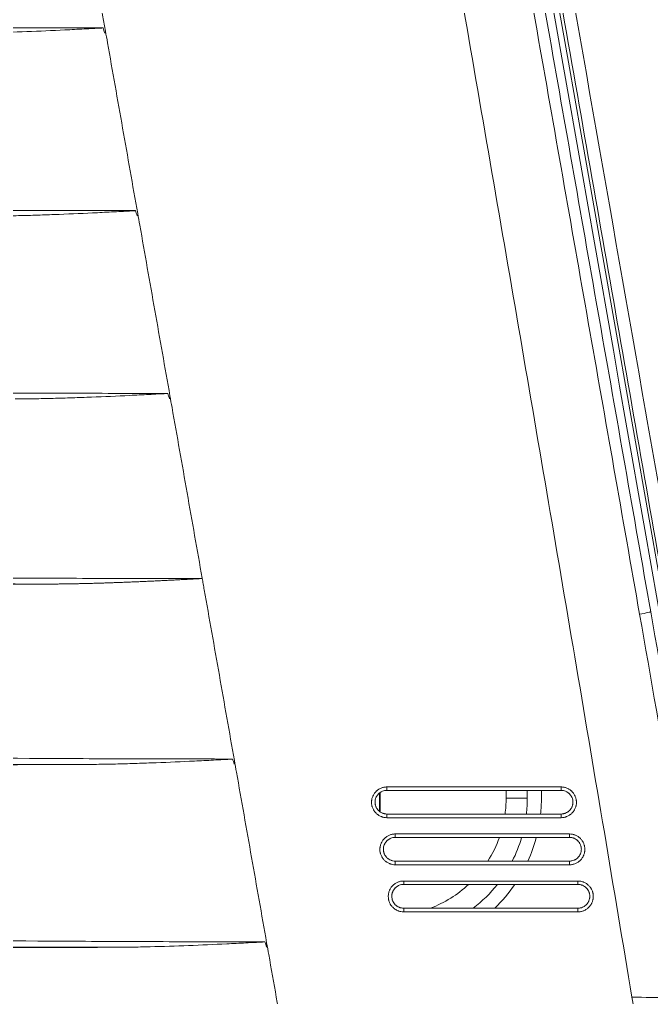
# Model space of a CAD drawing. Header units: millimetres. Extents: x 70151 to 230897, y 35202 to 113211.
# Drawn here: x 171995.3 to 172049.3, y 68364.9 to 68448.4 of the extents above; entities that cross this region are included whole.
import ezdxf

# ---------------------------------------------------------------- set-up
doc = ezdxf.new("R2010")
doc.units = ezdxf.units.MM
doc.header["$LTSCALE"] = 50
doc.layers.add('2-con', color=2, linetype='Continuous')
doc.layers.add('mark-B', color=2, linetype='Continuous', lineweight=20)

# ---------------------------------------------------------------- blocks, each defined once
blk = doc.blocks.new('무풍1way 일반')
at = {"layer": 'mark-B'}
for p, q in [((-533.668, -76.108), (-533.668, -75.796)), ((-533.668, -75.796), (-518.793, -75.796)), ((-518.793, -76.108), (-518.793, -75.796)), ((-518.793, -76.108), (-533.668, -76.108)), ((-533.668, -78.138), (-518.793, -78.138)), ((-533.668, -78.138), (-533.668, -78.428)), ((-518.793, -78.428), (-533.668, -78.428)), ((-518.793, -78.138), (-518.793, -78.428)), ((-532.951, -80.127), (-532.951, -79.815)), ((-532.951, -79.815), (-518.076, -79.815)), ((-518.076, -80.127), (-518.076, -79.815)), ((-518.076, -80.127), (-532.951, -80.127)), ((-532.951, -82.152), (-518.076, -82.152)), ((-532.951, -82.152), (-532.951, -82.442)), ((-518.076, -82.442), (-532.951, -82.442)), ((-518.076, -82.152), (-518.076, -82.442)), ((-532.234, -84.146), (-532.234, -83.834)), ((-532.234, -83.834), (-517.359, -83.834)), ((-517.359, -84.146), (-532.234, -84.146)), ((-517.359, -84.146), (-517.359, -83.834)), ((-516.796, -84.329), (-516.796, -85.977)), ((-516.796, -84.329), (-516.796, -85.977)), ((-516.724, -85.927), (-516.724, -84.372)), ((-516.724, -85.927), (-516.724, -84.372)), ((-530.552, -86.166), (-530.552, -85.489)), ((-527.539, -85.489), (-529.347, -85.489)), ((-529.347, -85.489), (-529.347, -86.166)), ((-527.539, -85.489), (-527.539, -86.166)), ((-532.234, -86.166), (-517.359, -86.166)), ((-532.234, -86.166), (-532.234, -86.456)), ((-517.359, -86.456), (-532.234, -86.456)), ((-517.359, -86.166), (-517.359, -86.456))]:
    blk.add_line(p, q, dxfattribs=at)
for radius, start, end in [(13.054, 134.0536, 145.72407), (11.849, 127.64812, 141.65155), (10.041, 110.88562, 132.93702), (13.054, 155.7436, 165.18656), (11.849, 153.08999, 163.63968), (10.041, 147.71953, 160.58673), (13.054, 174.09234, 180), (11.849, 173.48906, 180), (10.041, 172.31062, 180)]:
    blk.add_arc((-517.498, -85.489), radius, start, end, dxfattribs=at)
blk.add_ellipse((-538.9, -101.228), major_axis=(-0.989, -0.174), ratio=0.033932, start_param=4.743301, end_param=6.335298, dxfattribs=at)
for points, knots in [([(-545.639, -68.701), (-545.756, -68.048), (-545.875, -67.395), (-546.038, -66.413), (-546.089, -66.086), (-546.185, -65.431), (-546.23, -65.104), (-546.31, -64.45), (-546.345, -64.123), (-546.406, -63.468), (-546.43, -63.141), (-546.47, -62.487), (-546.485, -62.16), (-546.506, -61.507), (-546.511, -61.18), (-546.515, -60.2), (-546.499, -59.546), (-546.431, -58.24), (-546.379, -57.587), (-546.237, -56.281), (-546.147, -55.629), (-545.984, -54.65), (-545.925, -54.324), (-545.797, -53.672), (-545.728, -53.347), (-545.509, -52.379), (-545.345, -51.741), (-544.982, -50.477), (-544.585, -49.226), (-544.119, -48.001), (-543.617, -46.79), (-543.349, -46.191), (-542.778, -45.006), (-542.475, -44.42), (-542.073, -43.696), (-541.951, -43.48), (-541.827, -43.264), (-541.743, -43.121), (-541.701, -43.049), (-541.489, -42.692), (-541.316, -42.409), (-540.787, -41.57), (-540.419, -41.023), (-539.655, -39.953), (-539.259, -39.43), (-538.438, -38.407), (-538.013, -37.908), (-537.136, -36.934), (-536.683, -36.458), (-535.748, -35.532), (-535.266, -35.081), (-534.646, -34.532), (-534.521, -34.423), (-534.269, -34.207), (-534.142, -34.1), (-533.76, -33.78), (-533.502, -33.572), (-532.723, -32.958), (-531.665, -32.173), (-530.57, -31.452), (-529.455, -30.763), (-528.889, -30.435), (-527.737, -29.81), (-527.152, -29.514), (-525.963, -28.953), (-525.359, -28.689), (-524.439, -28.318), (-524.13, -28.198), (-523.741, -28.053), (-523.663, -28.025), (-523.506, -27.968), (-523.272, -27.884), (-523.037, -27.802), (-522.252, -27.536), (-521.62, -27.341), (-520.349, -26.989), (-519.709, -26.831), (-518.744, -26.622), (-518.421, -26.557), (-517.773, -26.435), (-517.449, -26.378), (-516.472, -26.223), (-515.816, -26.137), (-514.992, -26.056), (-514.826, -26.041), (-514.495, -26.014), (-514.329, -26.001), (-513.831, -25.968), (-513.499, -25.95), (-512.835, -25.923), (-512.502, -25.913), (-511.837, -25.9), (-511.504, -25.896), (-511.172, -25.894)], [0, 0, 0, 0, 0.03125, 0.03125, 0.046875, 0.046875, 0.0625, 0.0625, 0.078125, 0.078125, 0.09375, 0.09375, 0.109375, 0.109375, 0.125, 0.125, 0.15625, 0.15625, 0.1875, 0.1875, 0.21875, 0.21875, 0.234375, 0.234375, 0.25, 0.25, 0.28125, 0.28125, 0.3125, 0.34375, 0.34375, 0.375, 0.375, 0.40625, 0.40625, 0.414063, 0.417969, 0.417969, 0.421875, 0.421875, 0.4375, 0.4375, 0.46875, 0.46875, 0.5, 0.5, 0.53125, 0.53125, 0.5625, 0.5625, 0.59375, 0.59375, 0.601563, 0.601563, 0.609375, 0.609375, 0.625, 0.625, 0.65625, 0.6875, 0.6875, 0.71875, 0.71875, 0.75, 0.75, 0.78125, 0.78125, 0.796875, 0.796875, 0.800781, 0.800781, 0.804688, 0.8125, 0.8125, 0.84375, 0.84375, 0.875, 0.875, 0.890625, 0.890625, 0.90625, 0.90625, 0.9375, 0.9375, 0.945312, 0.945312, 0.953125, 0.953125, 0.96875, 0.96875, 0.984375, 0.984375, 1, 1, 1, 1]), ([(-534.946, -48.962), (-535.041, -49.134), (-536.17, -51.224), (-537.452, -54.465), (-538.378, -58.731), (-538.665, -61.444), (-538.717, -63.623), (-538.651, -65.802), (-538.469, -67.429), (-538.289, -68.503)], [0, 0, 0, 0, 0.029129, 0.352752, 0.514564, 0.676376, 0.757282, 0.838188, 1, 1, 1, 1]), ([(-509.313, -60.592), (-509.061, -62.015), (-508.38, -65.865), (-507.699, -69.715), (-507.27, -72.142)], [0, 0, 0, 0, 0.369677, 1, 1, 1, 1]), ([(-530.171, -171.348), (-533.172, -154.27), (-536.173, -137.194), (-540.671, -111.58), (-542.17, -103.042), (-545.168, -85.967), (-546.666, -77.43), (-548.164, -68.893)], [0, 0, 0, 0, 0.5, 0.5, 0.75, 0.75, 1, 1, 1, 1]), ([(-530.171, -171.348), (-533.172, -154.27), (-536.173, -137.194), (-540.671, -111.58), (-542.17, -103.042), (-545.168, -85.967), (-546.666, -77.43), (-548.164, -68.893)], [0, 0, 0, 0, 0.5, 0.5, 0.75, 0.75, 1, 1, 1, 1]), ([(-547.103, -68.744), (-545.452, -78.159), (-543.8, -87.574), (-540.495, -106.405), (-538.843, -115.821), (-535.536, -134.653), (-533.883, -144.069), (-530.575, -162.903), (-528.921, -172.319), (-523.956, -200.571), (-520.646, -219.406), (-515.677, -247.659), (-514.02, -257.077), (-511.535, -271.205), (-510.706, -275.914), (-509.463, -282.978), (-509.049, -285.332), (-508.22, -290.042), (-507.806, -292.396), (-507.391, -294.751)], [0, 0, 0, 0, 0.125, 0.125, 0.25, 0.25, 0.375, 0.375, 0.5, 0.5, 0.75, 0.75, 0.875, 0.875, 0.9375, 0.9375, 0.96875, 0.96875, 1, 1, 1, 1]), ([(-547.103, -68.744), (-545.452, -78.159), (-543.8, -87.574), (-540.495, -106.405), (-538.843, -115.821), (-535.536, -134.653), (-533.883, -144.069), (-530.575, -162.903), (-528.921, -172.319), (-523.956, -200.571), (-520.646, -219.406), (-515.677, -247.659), (-514.02, -257.077), (-511.535, -271.205), (-510.706, -275.914), (-509.463, -282.978), (-509.049, -285.332), (-508.22, -290.042), (-507.806, -292.396), (-507.391, -294.751)], [0, 0, 0, 0, 0.125, 0.125, 0.25, 0.25, 0.375, 0.375, 0.5, 0.5, 0.75, 0.75, 0.875, 0.875, 0.9375, 0.9375, 0.96875, 0.96875, 1, 1, 1, 1]), ([(-539.888, -101.403), (-540.846, -95.952), (-541.804, -90.502), (-543.242, -82.326), (-543.722, -79.601), (-544.441, -75.513), (-544.681, -74.151), (-544.98, -72.448), (-545.039, -72.107), (-545.159, -71.426), (-545.218, -71.085), (-545.337, -70.403), (-545.427, -69.892), (-545.517, -69.382), (-545.578, -69.041), (-545.608, -68.871), (-545.639, -68.701)], [0, 0, 0, 0, 0.5, 0.5, 0.75, 0.75, 0.875, 0.875, 0.90625, 0.90625, 0.9375, 0.9375, 0.96875, 0.984375, 0.984375, 1, 1, 1, 1]), ([(-544.691, -68.491), (-544.66, -68.661), (-544.63, -68.832), (-544.569, -69.172), (-544.479, -69.683), (-544.389, -70.194), (-544.27, -70.876), (-544.21, -71.216), (-544.091, -71.898), (-543.792, -73.602), (-543.492, -75.305), (-542.773, -79.393), (-542.293, -82.119), (-540.854, -90.296), (-539.895, -95.748), (-538.937, -101.2)], [0, 0, 0, 0, 0.015625, 0.015625, 0.03125, 0.0625, 0.0625, 0.09375, 0.09375, 0.125, 0.25, 0.25, 0.5, 0.5, 1, 1, 1, 1]), ([(-506.168, -252.885), (-507.106, -247.71), (-509.735, -233.164), (-514.015, -209.239), (-518.986, -181.108), (-523.904, -152.97), (-528.766, -124.824), (-533.565, -96.669), (-536.717, -77.892), (-538.289, -68.503)], [0, 0, 0, 0, 0.084285, 0.236904, 0.389524, 0.542143, 0.694762, 0.847381, 1, 1, 1, 1]), ([(-507.092, -73.146), (-506.663, -75.573), (-505.805, -80.426), (-504.946, -85.279), (-504.517, -87.706)], [0, 0, 0, 0, 0.499999, 1, 1, 1, 1]), ([(-506.95, -73.237), (-506.95, -73.237), (-506.949, -73.236), (-506.949, -73.236), (-506.949, -73.236), (-506.948, -73.236), (-506.947, -73.236), (-506.946, -73.235), (-506.945, -73.235), (-506.942, -73.234), (-506.94, -73.234), (-506.933, -73.233), (-506.929, -73.233), (-506.916, -73.232), (-506.908, -73.231), (-506.882, -73.229), (-506.865, -73.228), (-506.814, -73.225), (-506.78, -73.223), (-506.678, -73.217), (-506.61, -73.213), (-506.406, -73.202), (-506.27, -73.195), (-505.862, -73.173), (-505.59, -73.159), (-504.773, -73.117), (-504.229, -73.09), (-502.595, -73.011), (-501.506, -72.963), (-499.328, -72.879), (-498.238, -72.843), (-496.604, -72.803), (-496.059, -72.792), (-494.97, -72.776), (-494.425, -72.771), (-493.88, -72.77)], [0, 0, 0, 0, 0.000061, 0.000061, 0.000122, 0.000122, 0.000244, 0.000244, 0.000488, 0.000488, 0.000977, 0.000977, 0.001953, 0.001953, 0.003906, 0.003906, 0.007813, 0.007813, 0.015625, 0.015625, 0.03125, 0.03125, 0.0625, 0.0625, 0.125, 0.125, 0.25, 0.25, 0.5, 0.5, 0.75, 0.75, 0.875, 0.875, 1, 1, 1, 1]), ([(-376.395, -74.131), (-376.48, -74.131), (-376.565, -74.131), (-376.735, -74.131), (-376.991, -74.131), (-377.587, -74.131), (-378.779, -74.131), (-381.164, -74.129), (-383.207, -74.127), (-387.293, -74.12), (-390.017, -74.113), (-398.185, -74.087), (-403.628, -74.061), (-411.789, -74.01), (-414.509, -73.992), (-418.588, -73.961), (-419.948, -73.951), (-422.667, -73.929), (-424.026, -73.917), (-428.104, -73.882), (-430.821, -73.856), (-436.255, -73.803), (-438.972, -73.776), (-444.404, -73.719), (-447.121, -73.689), (-452.553, -73.63), (-455.269, -73.6), (-460.701, -73.542), (-463.418, -73.513), (-468.853, -73.457), (-471.57, -73.431), (-479.725, -73.357), (-485.164, -73.315), (-493.328, -73.271), (-496.051, -73.259), (-501.498, -73.243), (-504.223, -73.238), (-506.95, -73.237)], [0, 0, 0, 0, 0.001953, 0.001953, 0.003906, 0.007812, 0.015625, 0.03125, 0.0625, 0.0625, 0.125, 0.125, 0.25, 0.25, 0.3125, 0.3125, 0.34375, 0.34375, 0.375, 0.375, 0.4375, 0.4375, 0.5, 0.5, 0.5625, 0.5625, 0.625, 0.625, 0.6875, 0.6875, 0.75, 0.75, 0.875, 0.875, 0.9375, 0.9375, 1, 1, 1, 1]), ([(-467.832, -72.654), (-472.167, -72.683), (-476.505, -72.707), (-483.017, -72.736), (-485.189, -72.744), (-489.533, -72.759), (-491.706, -72.765), (-493.88, -72.77)], [0, 0, 0, 0, 0.5, 0.5, 0.75, 0.75, 1, 1, 1, 1]), ([(-493.88, -72.77), (-488.977, -72.781), (-484.078, -72.798), (-474.287, -72.839), (-469.394, -72.863), (-462.058, -72.902), (-459.613, -72.916), (-454.723, -72.943), (-452.279, -72.957), (-447.39, -72.985), (-444.946, -72.999), (-440.057, -73.027), (-435.168, -73.054), (-430.277, -73.081), (-425.386, -73.106), (-422.939, -73.118), (-418.045, -73.142), (-415.598, -73.153), (-410.702, -73.173), (-408.254, -73.183), (-400.908, -73.209), (-396.008, -73.223), (-388.656, -73.237), (-386.205, -73.241), (-381.301, -73.246), (-378.848, -73.247), (-376.395, -73.247)], [0, 0, 0, 0, 0.125, 0.125, 0.25, 0.25, 0.3125, 0.3125, 0.375, 0.375, 0.4375, 0.4375, 0.5, 0.5625, 0.5625, 0.625, 0.625, 0.6875, 0.6875, 0.75, 0.75, 0.875, 0.875, 0.9375, 0.9375, 1, 1, 1, 1]), ([(-533.668, -78.428), (-533.755, -78.428), (-533.84, -78.42), (-533.967, -78.395), (-534.008, -78.384), (-534.07, -78.365), (-534.091, -78.359), (-534.132, -78.344), (-534.152, -78.336), (-534.252, -78.295), (-534.327, -78.254), (-534.417, -78.195), (-534.434, -78.182), (-534.469, -78.157), (-534.486, -78.143), (-534.537, -78.102), (-534.569, -78.073), (-534.66, -77.982), (-534.714, -77.916), (-534.774, -77.826), (-534.786, -77.807), (-534.808, -77.77), (-534.819, -77.751), (-534.849, -77.694), (-534.886, -77.617), (-534.915, -77.536), (-534.934, -77.474), (-534.939, -77.453), (-534.95, -77.411), (-534.955, -77.39), (-534.976, -77.284), (-534.984, -77.199), (-534.984, -77.07), (-534.982, -77.027), (-534.976, -76.962), (-534.973, -76.941), (-534.967, -76.898), (-534.963, -76.877), (-534.942, -76.771), (-534.917, -76.689), (-534.876, -76.589), (-534.868, -76.57), (-534.849, -76.53), (-534.839, -76.511), (-534.809, -76.454), (-534.787, -76.417), (-534.715, -76.31), (-534.661, -76.243), (-534.584, -76.167), (-534.569, -76.152), (-534.537, -76.123), (-534.488, -76.08), (-534.402, -76.016), (-534.328, -75.972), (-534.252, -75.931), (-534.212, -75.913), (-534.093, -75.863), (-534.011, -75.838), (-533.884, -75.813), (-533.841, -75.806), (-533.755, -75.798), (-533.711, -75.796), (-533.668, -75.796)], [0, 0, 0, 0, 0.0625, 0.0625, 0.09375, 0.09375, 0.109375, 0.109375, 0.125, 0.125, 0.1875, 0.1875, 0.203125, 0.203125, 0.21875, 0.21875, 0.25, 0.25, 0.3125, 0.3125, 0.328125, 0.328125, 0.34375, 0.34375, 0.375, 0.40625, 0.40625, 0.421875, 0.421875, 0.4375, 0.4375, 0.5, 0.5, 0.53125, 0.53125, 0.546875, 0.546875, 0.5625, 0.5625, 0.625, 0.625, 0.640625, 0.640625, 0.65625, 0.65625, 0.6875, 0.6875, 0.75, 0.75, 0.765625, 0.765625, 0.78125, 0.8125, 0.84375, 0.84375, 0.875, 0.875, 0.9375, 0.9375, 0.96875, 0.96875, 1, 1, 1, 1]), ([(-518.793, -75.796), (-518.706, -75.796), (-518.621, -75.804), (-518.495, -75.829), (-518.453, -75.84), (-518.391, -75.858), (-518.37, -75.865), (-518.329, -75.88), (-518.309, -75.888), (-518.21, -75.929), (-518.134, -75.969), (-518.045, -76.029), (-518.027, -76.042), (-517.992, -76.067), (-517.975, -76.081), (-517.925, -76.122), (-517.893, -76.151), (-517.802, -76.242), (-517.747, -76.308), (-517.687, -76.398), (-517.675, -76.417), (-517.653, -76.454), (-517.643, -76.473), (-517.612, -76.53), (-517.575, -76.607), (-517.546, -76.688), (-517.528, -76.75), (-517.522, -76.77), (-517.511, -76.812), (-517.507, -76.834), (-517.486, -76.94), (-517.477, -77.025), (-517.477, -77.154), (-517.479, -77.197), (-517.485, -77.262), (-517.488, -77.283), (-517.494, -77.326), (-517.498, -77.347), (-517.519, -77.453), (-517.544, -77.535), (-517.585, -77.634), (-517.594, -77.654), (-517.612, -77.693), (-517.622, -77.713), (-517.653, -77.77), (-517.675, -77.807), (-517.746, -77.914), (-517.8, -77.98), (-517.877, -78.057), (-517.893, -78.072), (-517.925, -78.101), (-517.974, -78.143), (-518.06, -78.207), (-518.133, -78.252), (-518.21, -78.292), (-518.249, -78.311), (-518.369, -78.361), (-518.451, -78.386), (-518.577, -78.411), (-518.62, -78.418), (-518.707, -78.426), (-518.75, -78.428), (-518.793, -78.428)], [0, 0, 0, 0, 0.0625, 0.0625, 0.09375, 0.09375, 0.109375, 0.109375, 0.125, 0.125, 0.1875, 0.1875, 0.203125, 0.203125, 0.21875, 0.21875, 0.25, 0.25, 0.3125, 0.3125, 0.328125, 0.328125, 0.34375, 0.34375, 0.375, 0.40625, 0.40625, 0.421875, 0.421875, 0.4375, 0.4375, 0.5, 0.5, 0.53125, 0.53125, 0.546875, 0.546875, 0.5625, 0.5625, 0.625, 0.625, 0.640625, 0.640625, 0.65625, 0.65625, 0.6875, 0.6875, 0.75, 0.75, 0.765625, 0.765625, 0.78125, 0.8125, 0.84375, 0.84375, 0.875, 0.875, 0.9375, 0.9375, 0.96875, 0.96875, 1, 1, 1, 1]), ([(-533.668, -76.108), (-533.702, -76.108), (-533.735, -76.109), (-533.802, -76.116), (-533.835, -76.121), (-533.932, -76.14), (-533.996, -76.16), (-534.088, -76.198), (-534.118, -76.212), (-534.177, -76.244), (-534.234, -76.278), (-534.287, -76.317), (-534.325, -76.349), (-534.338, -76.36), (-534.363, -76.382), (-534.375, -76.394), (-534.434, -76.453), (-534.476, -76.504), (-534.531, -76.587), (-534.548, -76.615), (-534.571, -76.659), (-534.579, -76.674), (-534.593, -76.705), (-534.6, -76.72), (-534.632, -76.797), (-534.651, -76.86), (-534.667, -76.941), (-534.67, -76.958), (-534.675, -76.991), (-534.677, -77.007), (-534.682, -77.057), (-534.683, -77.09), (-534.683, -77.19), (-534.677, -77.255), (-534.66, -77.337), (-534.657, -77.354), (-534.649, -77.386), (-534.635, -77.434), (-534.607, -77.512), (-534.579, -77.572), (-534.556, -77.616), (-534.547, -77.63), (-534.53, -77.659), (-534.521, -77.673), (-534.475, -77.742), (-534.433, -77.794), (-534.363, -77.864), (-534.338, -77.886), (-534.299, -77.918), (-534.286, -77.928), (-534.259, -77.948), (-534.246, -77.958), (-534.177, -78.004), (-534.118, -78.035), (-534.041, -78.067), (-534.026, -78.073), (-533.994, -78.084), (-533.978, -78.089), (-533.931, -78.104), (-533.898, -78.112), (-533.801, -78.131), (-533.735, -78.138), (-533.668, -78.138)], [0, 0, 0, 0, 0.03125, 0.03125, 0.0625, 0.0625, 0.125, 0.125, 0.15625, 0.15625, 0.1875, 0.21875, 0.21875, 0.234375, 0.234375, 0.25, 0.25, 0.3125, 0.3125, 0.34375, 0.34375, 0.359375, 0.359375, 0.375, 0.375, 0.4375, 0.4375, 0.453125, 0.453125, 0.46875, 0.46875, 0.5, 0.5, 0.5625, 0.5625, 0.578125, 0.578125, 0.59375, 0.625, 0.65625, 0.65625, 0.671875, 0.671875, 0.6875, 0.6875, 0.75, 0.75, 0.78125, 0.78125, 0.796875, 0.796875, 0.8125, 0.8125, 0.875, 0.875, 0.890625, 0.890625, 0.90625, 0.90625, 0.9375, 0.9375, 1, 1, 1, 1]), ([(-518.793, -78.138), (-518.76, -78.138), (-518.726, -78.136), (-518.66, -78.13), (-518.627, -78.125), (-518.529, -78.105), (-518.466, -78.086), (-518.374, -78.048), (-518.343, -78.033), (-518.284, -78.002), (-518.228, -77.968), (-518.174, -77.928), (-518.136, -77.896), (-518.123, -77.886), (-518.099, -77.863), (-518.087, -77.852), (-518.028, -77.792), (-517.986, -77.741), (-517.931, -77.659), (-517.914, -77.63), (-517.89, -77.586), (-517.882, -77.571), (-517.868, -77.541), (-517.861, -77.526), (-517.83, -77.449), (-517.811, -77.386), (-517.794, -77.304), (-517.792, -77.288), (-517.787, -77.255), (-517.785, -77.238), (-517.78, -77.188), (-517.778, -77.155), (-517.778, -77.056), (-517.785, -76.99), (-517.801, -76.908), (-517.805, -76.892), (-517.813, -76.859), (-517.826, -76.811), (-517.854, -76.734), (-517.882, -76.674), (-517.906, -76.63), (-517.914, -76.615), (-517.931, -76.587), (-517.94, -76.572), (-517.987, -76.503), (-518.029, -76.452), (-518.099, -76.382), (-518.123, -76.359), (-518.162, -76.328), (-518.175, -76.317), (-518.202, -76.297), (-518.216, -76.288), (-518.285, -76.242), (-518.343, -76.211), (-518.42, -76.179), (-518.436, -76.173), (-518.467, -76.161), (-518.483, -76.156), (-518.531, -76.142), (-518.563, -76.134), (-518.66, -76.114), (-518.726, -76.108), (-518.793, -76.108)], [0, 0, 0, 0, 0.03125, 0.03125, 0.0625, 0.0625, 0.125, 0.125, 0.15625, 0.15625, 0.1875, 0.21875, 0.21875, 0.234375, 0.234375, 0.25, 0.25, 0.3125, 0.3125, 0.34375, 0.34375, 0.359375, 0.359375, 0.375, 0.375, 0.4375, 0.4375, 0.453125, 0.453125, 0.46875, 0.46875, 0.5, 0.5, 0.5625, 0.5625, 0.578125, 0.578125, 0.59375, 0.625, 0.65625, 0.65625, 0.671875, 0.671875, 0.6875, 0.6875, 0.75, 0.75, 0.78125, 0.78125, 0.796875, 0.796875, 0.8125, 0.8125, 0.875, 0.875, 0.890625, 0.890625, 0.90625, 0.90625, 0.9375, 0.9375, 1, 1, 1, 1]), ([(-532.951, -82.442), (-533.038, -82.442), (-533.123, -82.434), (-533.249, -82.409), (-533.291, -82.398), (-533.352, -82.38), (-533.373, -82.373), (-533.414, -82.358), (-533.434, -82.35), (-533.533, -82.309), (-533.609, -82.269), (-533.698, -82.209), (-533.716, -82.197), (-533.75, -82.171), (-533.768, -82.158), (-533.818, -82.117), (-533.85, -82.088), (-533.941, -81.997), (-533.995, -81.931), (-534.055, -81.841), (-534.067, -81.823), (-534.089, -81.785), (-534.099, -81.767), (-534.13, -81.71), (-534.166, -81.632), (-534.195, -81.552), (-534.214, -81.49), (-534.22, -81.469), (-534.23, -81.427), (-534.235, -81.406), (-534.256, -81.3), (-534.265, -81.215), (-534.265, -81.087), (-534.263, -81.044), (-534.256, -80.979), (-534.254, -80.958), (-534.247, -80.915), (-534.244, -80.894), (-534.223, -80.788), (-534.198, -80.706), (-534.157, -80.607), (-534.148, -80.587), (-534.13, -80.548), (-534.12, -80.529), (-534.089, -80.472), (-534.067, -80.435), (-533.996, -80.328), (-533.942, -80.262), (-533.865, -80.185), (-533.85, -80.17), (-533.818, -80.141), (-533.769, -80.099), (-533.683, -80.035), (-533.609, -79.991), (-533.533, -79.95), (-533.494, -79.932), (-533.375, -79.882), (-533.293, -79.857), (-533.167, -79.832), (-533.124, -79.825), (-533.037, -79.817), (-532.994, -79.815), (-532.951, -79.815)], [0, 0, 0, 0, 0.0625, 0.0625, 0.09375, 0.09375, 0.109375, 0.109375, 0.125, 0.125, 0.1875, 0.1875, 0.203125, 0.203125, 0.21875, 0.21875, 0.25, 0.25, 0.3125, 0.3125, 0.328125, 0.328125, 0.34375, 0.34375, 0.375, 0.40625, 0.40625, 0.421875, 0.421875, 0.4375, 0.4375, 0.5, 0.5, 0.53125, 0.53125, 0.546875, 0.546875, 0.5625, 0.5625, 0.625, 0.625, 0.640625, 0.640625, 0.65625, 0.65625, 0.6875, 0.6875, 0.75, 0.75, 0.765625, 0.765625, 0.78125, 0.8125, 0.84375, 0.84375, 0.875, 0.875, 0.9375, 0.9375, 0.96875, 0.96875, 1, 1, 1, 1]), ([(-518.076, -79.815), (-517.989, -79.815), (-517.904, -79.823), (-517.778, -79.848), (-517.736, -79.859), (-517.674, -79.877), (-517.654, -79.884), (-517.613, -79.899), (-517.593, -79.907), (-517.493, -79.948), (-517.418, -79.988), (-517.329, -80.048), (-517.311, -80.06), (-517.277, -80.086), (-517.259, -80.099), (-517.209, -80.14), (-517.177, -80.169), (-517.086, -80.26), (-517.032, -80.326), (-516.972, -80.416), (-516.96, -80.435), (-516.938, -80.472), (-516.928, -80.49), (-516.897, -80.547), (-516.861, -80.625), (-516.832, -80.705), (-516.813, -80.767), (-516.807, -80.788), (-516.797, -80.83), (-516.792, -80.851), (-516.771, -80.957), (-516.762, -81.042), (-516.762, -81.17), (-516.764, -81.213), (-516.771, -81.278), (-516.773, -81.3), (-516.78, -81.342), (-516.783, -81.363), (-516.804, -81.469), (-516.829, -81.551), (-516.87, -81.65), (-516.879, -81.67), (-516.897, -81.709), (-516.907, -81.728), (-516.938, -81.785), (-516.96, -81.822), (-517.031, -81.929), (-517.085, -81.995), (-517.162, -82.072), (-517.177, -82.087), (-517.209, -82.116), (-517.258, -82.158), (-517.344, -82.222), (-517.418, -82.266), (-517.493, -82.307), (-517.533, -82.326), (-517.652, -82.375), (-517.734, -82.4), (-517.86, -82.425), (-517.903, -82.432), (-517.989, -82.44), (-518.033, -82.442), (-518.076, -82.442)], [0, 0, 0, 0, 0.0625, 0.0625, 0.09375, 0.09375, 0.109375, 0.109375, 0.125, 0.125, 0.1875, 0.1875, 0.203125, 0.203125, 0.21875, 0.21875, 0.25, 0.25, 0.3125, 0.3125, 0.328125, 0.328125, 0.34375, 0.34375, 0.375, 0.40625, 0.40625, 0.421875, 0.421875, 0.4375, 0.4375, 0.5, 0.5, 0.53125, 0.53125, 0.546875, 0.546875, 0.5625, 0.5625, 0.625, 0.625, 0.640625, 0.640625, 0.65625, 0.65625, 0.6875, 0.6875, 0.75, 0.75, 0.765625, 0.765625, 0.78125, 0.8125, 0.84375, 0.84375, 0.875, 0.875, 0.9375, 0.9375, 0.96875, 0.96875, 1, 1, 1, 1]), ([(-532.951, -80.127), (-532.984, -80.127), (-533.018, -80.128), (-533.084, -80.135), (-533.117, -80.14), (-533.214, -80.159), (-533.278, -80.179), (-533.37, -80.217), (-533.4, -80.231), (-533.459, -80.263), (-533.515, -80.297), (-533.568, -80.336), (-533.606, -80.367), (-533.619, -80.378), (-533.644, -80.401), (-533.656, -80.412), (-533.715, -80.471), (-533.757, -80.522), (-533.811, -80.605), (-533.828, -80.633), (-533.852, -80.677), (-533.859, -80.692), (-533.874, -80.722), (-533.88, -80.737), (-533.912, -80.814), (-533.931, -80.877), (-533.947, -80.958), (-533.95, -80.975), (-533.955, -81.007), (-533.957, -81.024), (-533.962, -81.074), (-533.963, -81.107), (-533.963, -81.206), (-533.957, -81.272), (-533.941, -81.353), (-533.937, -81.37), (-533.929, -81.402), (-533.916, -81.45), (-533.888, -81.528), (-533.86, -81.587), (-533.836, -81.631), (-533.828, -81.645), (-533.811, -81.674), (-533.802, -81.688), (-533.756, -81.757), (-533.714, -81.808), (-533.644, -81.878), (-533.619, -81.901), (-533.58, -81.933), (-533.567, -81.943), (-533.54, -81.963), (-533.527, -81.972), (-533.458, -82.018), (-533.4, -82.049), (-533.323, -82.081), (-533.308, -82.087), (-533.276, -82.098), (-533.26, -82.104), (-533.213, -82.118), (-533.181, -82.126), (-533.084, -82.145), (-533.018, -82.152), (-532.951, -82.152)], [0, 0, 0, 0, 0.03125, 0.03125, 0.0625, 0.0625, 0.125, 0.125, 0.15625, 0.15625, 0.1875, 0.21875, 0.21875, 0.234375, 0.234375, 0.25, 0.25, 0.3125, 0.3125, 0.34375, 0.34375, 0.359375, 0.359375, 0.375, 0.375, 0.4375, 0.4375, 0.453125, 0.453125, 0.46875, 0.46875, 0.5, 0.5, 0.5625, 0.5625, 0.578125, 0.578125, 0.59375, 0.625, 0.65625, 0.65625, 0.671875, 0.671875, 0.6875, 0.6875, 0.75, 0.75, 0.78125, 0.78125, 0.796875, 0.796875, 0.8125, 0.8125, 0.875, 0.875, 0.890625, 0.890625, 0.90625, 0.90625, 0.9375, 0.9375, 1, 1, 1, 1]), ([(-518.076, -82.152), (-518.043, -82.152), (-518.009, -82.15), (-517.943, -82.144), (-517.91, -82.139), (-517.813, -82.119), (-517.749, -82.1), (-517.657, -82.062), (-517.627, -82.047), (-517.568, -82.016), (-517.512, -81.982), (-517.459, -81.943), (-517.42, -81.911), (-517.408, -81.9), (-517.383, -81.878), (-517.371, -81.866), (-517.312, -81.807), (-517.27, -81.756), (-517.216, -81.674), (-517.199, -81.645), (-517.175, -81.601), (-517.168, -81.587), (-517.153, -81.556), (-517.147, -81.541), (-517.115, -81.465), (-517.096, -81.401), (-517.08, -81.32), (-517.077, -81.304), (-517.072, -81.271), (-517.07, -81.254), (-517.065, -81.205), (-517.064, -81.172), (-517.064, -81.073), (-517.07, -81.007), (-517.086, -80.925), (-517.09, -80.909), (-517.098, -80.877), (-517.111, -80.829), (-517.139, -80.751), (-517.167, -80.691), (-517.191, -80.648), (-517.199, -80.633), (-517.216, -80.604), (-517.225, -80.59), (-517.271, -80.521), (-517.313, -80.47), (-517.383, -80.4), (-517.408, -80.378), (-517.447, -80.346), (-517.46, -80.336), (-517.486, -80.316), (-517.5, -80.306), (-517.569, -80.26), (-517.627, -80.229), (-517.704, -80.198), (-517.719, -80.192), (-517.751, -80.18), (-517.767, -80.175), (-517.814, -80.161), (-517.846, -80.153), (-517.943, -80.133), (-518.009, -80.127), (-518.076, -80.127)], [0, 0, 0, 0, 0.03125, 0.03125, 0.0625, 0.0625, 0.125, 0.125, 0.15625, 0.15625, 0.1875, 0.21875, 0.21875, 0.234375, 0.234375, 0.25, 0.25, 0.3125, 0.3125, 0.34375, 0.34375, 0.359375, 0.359375, 0.375, 0.375, 0.4375, 0.4375, 0.453125, 0.453125, 0.46875, 0.46875, 0.5, 0.5, 0.5625, 0.5625, 0.578125, 0.578125, 0.59375, 0.625, 0.65625, 0.65625, 0.671875, 0.671875, 0.6875, 0.6875, 0.75, 0.75, 0.78125, 0.78125, 0.796875, 0.796875, 0.8125, 0.8125, 0.875, 0.875, 0.890625, 0.890625, 0.90625, 0.90625, 0.9375, 0.9375, 1, 1, 1, 1]), ([(-532.234, -86.456), (-532.277, -86.456), (-532.32, -86.454), (-532.406, -86.446), (-532.449, -86.439), (-532.575, -86.414), (-532.657, -86.389), (-532.776, -86.34), (-532.815, -86.321), (-532.891, -86.281), (-532.964, -86.236), (-533.033, -86.186), (-533.083, -86.145), (-533.099, -86.131), (-533.131, -86.102), (-533.146, -86.087), (-533.223, -86.01), (-533.277, -85.944), (-533.348, -85.837), (-533.37, -85.801), (-533.4, -85.744), (-533.41, -85.724), (-533.429, -85.685), (-533.437, -85.666), (-533.478, -85.566), (-533.503, -85.485), (-533.524, -85.38), (-533.528, -85.358), (-533.534, -85.316), (-533.537, -85.294), (-533.543, -85.23), (-533.545, -85.187), (-533.545, -85.059), (-533.536, -84.974), (-533.515, -84.868), (-533.511, -84.847), (-533.5, -84.805), (-533.494, -84.784), (-533.476, -84.723), (-533.447, -84.642), (-533.41, -84.565), (-533.38, -84.508), (-533.369, -84.49), (-533.347, -84.452), (-533.336, -84.434), (-533.276, -84.345), (-533.221, -84.279), (-533.131, -84.188), (-533.099, -84.159), (-533.049, -84.118), (-533.032, -84.104), (-532.997, -84.079), (-532.98, -84.066), (-532.89, -84.007), (-532.815, -83.967), (-532.716, -83.926), (-532.696, -83.918), (-532.655, -83.903), (-532.634, -83.896), (-532.573, -83.878), (-532.531, -83.867), (-532.405, -83.842), (-532.32, -83.834), (-532.234, -83.834)], [0, 0, 0, 0, 0.03125, 0.03125, 0.0625, 0.0625, 0.125, 0.125, 0.15625, 0.15625, 0.1875, 0.21875, 0.21875, 0.234375, 0.234375, 0.25, 0.25, 0.3125, 0.3125, 0.34375, 0.34375, 0.359375, 0.359375, 0.375, 0.375, 0.4375, 0.4375, 0.453125, 0.453125, 0.46875, 0.46875, 0.5, 0.5, 0.5625, 0.5625, 0.578125, 0.578125, 0.59375, 0.59375, 0.625, 0.65625, 0.65625, 0.671875, 0.671875, 0.6875, 0.6875, 0.75, 0.75, 0.78125, 0.78125, 0.796875, 0.796875, 0.8125, 0.8125, 0.875, 0.875, 0.890625, 0.890625, 0.90625, 0.90625, 0.9375, 0.9375, 1, 1, 1, 1]), ([(-532.234, -84.146), (-532.3, -84.146), (-532.366, -84.152), (-532.463, -84.172), (-532.495, -84.18), (-532.542, -84.194), (-532.558, -84.199), (-532.59, -84.21), (-532.605, -84.216), (-532.682, -84.248), (-532.74, -84.279), (-532.808, -84.325), (-532.822, -84.335), (-532.848, -84.354), (-532.862, -84.365), (-532.9, -84.396), (-532.925, -84.418), (-532.995, -84.488), (-533.036, -84.539), (-533.083, -84.608), (-533.091, -84.622), (-533.109, -84.651), (-533.133, -84.694), (-533.168, -84.769), (-533.19, -84.83), (-533.205, -84.878), (-533.209, -84.894), (-533.217, -84.926), (-533.221, -84.942), (-533.237, -85.024), (-533.244, -85.089), (-533.244, -85.188), (-533.242, -85.221), (-533.237, -85.271), (-533.235, -85.287), (-533.23, -85.32), (-533.228, -85.336), (-533.211, -85.417), (-533.192, -85.48), (-533.161, -85.557), (-533.154, -85.572), (-533.14, -85.602), (-533.132, -85.617), (-533.109, -85.661), (-533.092, -85.689), (-533.037, -85.771), (-532.996, -85.822), (-532.937, -85.881), (-532.925, -85.893), (-532.9, -85.915), (-532.863, -85.947), (-532.797, -85.996), (-532.74, -86.03), (-532.682, -86.062), (-532.651, -86.076), (-532.56, -86.114), (-532.497, -86.133), (-532.399, -86.153), (-532.367, -86.158), (-532.3, -86.164), (-532.267, -86.166), (-532.234, -86.166)], [0, 0, 0, 0, 0.0625, 0.0625, 0.09375, 0.09375, 0.109375, 0.109375, 0.125, 0.125, 0.1875, 0.1875, 0.203125, 0.203125, 0.21875, 0.21875, 0.25, 0.25, 0.3125, 0.3125, 0.328125, 0.328125, 0.34375, 0.375, 0.40625, 0.40625, 0.421875, 0.421875, 0.4375, 0.4375, 0.5, 0.5, 0.53125, 0.53125, 0.546875, 0.546875, 0.5625, 0.5625, 0.625, 0.625, 0.640625, 0.640625, 0.65625, 0.65625, 0.6875, 0.6875, 0.75, 0.75, 0.765625, 0.765625, 0.78125, 0.8125, 0.84375, 0.84375, 0.875, 0.875, 0.9375, 0.9375, 0.96875, 0.96875, 1, 1, 1, 1]), ([(-517.359, -83.834), (-517.272, -83.834), (-517.187, -83.842), (-517.061, -83.867), (-517.02, -83.878), (-516.958, -83.896), (-516.938, -83.903), (-516.897, -83.918), (-516.877, -83.926), (-516.777, -83.967), (-516.702, -84.007), (-516.613, -84.066), (-516.595, -84.079), (-516.561, -84.104), (-516.544, -84.118), (-516.494, -84.159), (-516.462, -84.188), (-516.371, -84.279), (-516.317, -84.345), (-516.257, -84.434), (-516.245, -84.452), (-516.223, -84.49), (-516.213, -84.508), (-516.182, -84.565), (-516.146, -84.642), (-516.117, -84.723), (-516.098, -84.784), (-516.092, -84.805), (-516.082, -84.847), (-516.077, -84.868), (-516.056, -84.974), (-516.048, -85.059), (-516.048, -85.187), (-516.05, -85.23), (-516.056, -85.294), (-516.059, -85.316), (-516.065, -85.358), (-516.069, -85.38), (-516.09, -85.485), (-516.114, -85.566), (-516.155, -85.666), (-516.164, -85.685), (-516.182, -85.724), (-516.192, -85.744), (-516.223, -85.801), (-516.245, -85.837), (-516.316, -85.944), (-516.37, -86.01), (-516.446, -86.087), (-516.462, -86.102), (-516.494, -86.131), (-516.542, -86.173), (-516.628, -86.236), (-516.702, -86.281), (-516.777, -86.321), (-516.817, -86.34), (-516.936, -86.389), (-517.018, -86.414), (-517.144, -86.439), (-517.186, -86.446), (-517.272, -86.454), (-517.316, -86.456), (-517.359, -86.456)], [0, 0, 0, 0, 0.0625, 0.0625, 0.09375, 0.09375, 0.109375, 0.109375, 0.125, 0.125, 0.1875, 0.1875, 0.203125, 0.203125, 0.21875, 0.21875, 0.25, 0.25, 0.3125, 0.3125, 0.328125, 0.328125, 0.34375, 0.34375, 0.375, 0.40625, 0.40625, 0.421875, 0.421875, 0.4375, 0.4375, 0.5, 0.5, 0.53125, 0.53125, 0.546875, 0.546875, 0.5625, 0.5625, 0.625, 0.625, 0.640625, 0.640625, 0.65625, 0.65625, 0.6875, 0.6875, 0.75, 0.75, 0.765625, 0.765625, 0.78125, 0.8125, 0.84375, 0.84375, 0.875, 0.875, 0.9375, 0.9375, 0.96875, 0.96875, 1, 1, 1, 1]), ([(-517.359, -86.166), (-517.326, -86.166), (-517.292, -86.164), (-517.226, -86.158), (-517.193, -86.153), (-517.096, -86.133), (-517.033, -86.114), (-516.941, -86.076), (-516.911, -86.062), (-516.852, -86.03), (-516.796, -85.996), (-516.743, -85.957), (-516.705, -85.926), (-516.692, -85.915), (-516.668, -85.893), (-516.656, -85.881), (-516.597, -85.822), (-516.555, -85.771), (-516.5, -85.689), (-516.483, -85.661), (-516.46, -85.617), (-516.453, -85.602), (-516.438, -85.572), (-516.432, -85.557), (-516.4, -85.48), (-516.381, -85.417), (-516.365, -85.336), (-516.362, -85.32), (-516.357, -85.287), (-516.355, -85.271), (-516.35, -85.221), (-516.349, -85.188), (-516.349, -85.089), (-516.355, -85.024), (-516.372, -84.942), (-516.375, -84.926), (-516.383, -84.894), (-516.397, -84.846), (-516.424, -84.769), (-516.452, -84.709), (-516.476, -84.665), (-516.484, -84.651), (-516.501, -84.622), (-516.51, -84.608), (-516.556, -84.539), (-516.598, -84.488), (-516.668, -84.418), (-516.692, -84.396), (-516.731, -84.365), (-516.744, -84.354), (-516.771, -84.335), (-516.784, -84.325), (-516.853, -84.279), (-516.911, -84.248), (-516.987, -84.216), (-517.003, -84.21), (-517.034, -84.199), (-517.05, -84.194), (-517.098, -84.18), (-517.13, -84.172), (-517.227, -84.152), (-517.292, -84.146), (-517.359, -84.146)], [0, 0, 0, 0, 0.03125, 0.03125, 0.0625, 0.0625, 0.125, 0.125, 0.15625, 0.15625, 0.1875, 0.21875, 0.21875, 0.234375, 0.234375, 0.25, 0.25, 0.3125, 0.3125, 0.34375, 0.34375, 0.359375, 0.359375, 0.375, 0.375, 0.4375, 0.4375, 0.453125, 0.453125, 0.46875, 0.46875, 0.5, 0.5, 0.5625, 0.5625, 0.578125, 0.578125, 0.59375, 0.625, 0.65625, 0.65625, 0.671875, 0.671875, 0.6875, 0.6875, 0.75, 0.75, 0.78125, 0.78125, 0.796875, 0.796875, 0.8125, 0.8125, 0.875, 0.875, 0.890625, 0.890625, 0.90625, 0.90625, 0.9375, 0.9375, 1, 1, 1, 1]), ([(-504.185, -88.841), (-504.185, -88.84), (-504.185, -88.84), (-504.185, -88.84), (-504.184, -88.84), (-504.184, -88.839), (-504.183, -88.839), (-504.182, -88.839), (-504.181, -88.839), (-504.178, -88.838), (-504.175, -88.838), (-504.169, -88.837), (-504.165, -88.836), (-504.152, -88.835), (-504.144, -88.834), (-504.118, -88.832), (-504.101, -88.831), (-504.05, -88.828), (-504.016, -88.826), (-503.914, -88.82), (-503.846, -88.816), (-503.642, -88.805), (-503.506, -88.798), (-503.098, -88.776), (-502.826, -88.762), (-502.01, -88.72), (-501.466, -88.693), (-499.833, -88.614), (-498.745, -88.566), (-497.112, -88.502), (-496.567, -88.483), (-495.478, -88.448), (-494.934, -88.432), (-493.845, -88.405), (-493.301, -88.395), (-492.212, -88.378), (-491.667, -88.373), (-491.123, -88.372)], [0, 0, 0, 0, 0.000061, 0.000061, 0.000122, 0.000122, 0.000244, 0.000244, 0.000488, 0.000488, 0.000977, 0.000977, 0.001953, 0.001953, 0.003906, 0.003906, 0.007812, 0.007812, 0.015625, 0.015625, 0.03125, 0.03125, 0.0625, 0.0625, 0.125, 0.125, 0.25, 0.25, 0.5, 0.5, 0.625, 0.625, 0.75, 0.75, 0.875, 0.875, 1, 1, 1, 1]), ([(-491.123, -88.372), (-488.949, -88.366), (-486.777, -88.36), (-482.434, -88.344), (-480.263, -88.335), (-473.753, -88.304), (-469.417, -88.278), (-465.083, -88.248)], [0, 0, 0, 0, 0.25, 0.25, 0.5, 0.5, 1, 1, 1, 1]), ([(-491.123, -88.372), (-486.221, -88.382), (-481.323, -88.398), (-471.532, -88.436), (-466.64, -88.458), (-459.302, -88.494), (-456.857, -88.506), (-451.967, -88.532), (-449.522, -88.544), (-444.633, -88.57), (-442.188, -88.583), (-437.298, -88.609), (-432.408, -88.634), (-427.517, -88.659), (-422.625, -88.682), (-420.179, -88.693), (-415.285, -88.714), (-412.837, -88.725), (-407.942, -88.743), (-405.494, -88.752), (-398.148, -88.776), (-393.25, -88.789), (-385.899, -88.802), (-383.449, -88.805), (-378.546, -88.81), (-376.094, -88.811), (-373.642, -88.811)], [0, 0, 0, 0, 0.125, 0.125, 0.25, 0.25, 0.3125, 0.3125, 0.375, 0.375, 0.4375, 0.4375, 0.5, 0.5625, 0.5625, 0.625, 0.625, 0.6875, 0.6875, 0.75, 0.75, 0.875, 0.875, 0.9375, 0.9375, 1, 1, 1, 1]), ([(-504.34, -88.71), (-503.91, -91.137), (-503.052, -95.99), (-502.194, -100.843), (-501.764, -103.27)], [0, 0, 0, 0, 0.5, 1, 1, 1, 1]), ([(-373.642, -89.695), (-373.727, -89.695), (-373.812, -89.695), (-373.982, -89.695), (-374.238, -89.695), (-374.834, -89.695), (-376.026, -89.695), (-378.409, -89.694), (-380.452, -89.691), (-384.537, -89.685), (-387.259, -89.678), (-395.426, -89.653), (-400.868, -89.629), (-409.028, -89.581), (-411.748, -89.563), (-417.186, -89.525), (-419.905, -89.504), (-425.342, -89.459), (-428.06, -89.434), (-433.494, -89.384), (-436.211, -89.357), (-441.644, -89.303), (-444.361, -89.274), (-449.794, -89.218), (-452.51, -89.189), (-457.943, -89.133), (-460.66, -89.105), (-466.095, -89.052), (-468.813, -89.027), (-476.967, -88.956), (-482.406, -88.916), (-490.569, -88.873), (-493.29, -88.862), (-498.736, -88.846), (-501.46, -88.841), (-504.185, -88.841)], [0, 0, 0, 0, 0.001953, 0.001953, 0.003906, 0.007812, 0.015625, 0.03125, 0.0625, 0.0625, 0.125, 0.125, 0.25, 0.25, 0.3125, 0.3125, 0.375, 0.375, 0.4375, 0.4375, 0.5, 0.5, 0.5625, 0.5625, 0.625, 0.625, 0.6875, 0.6875, 0.75, 0.75, 0.875, 0.875, 0.9375, 0.9375, 1, 1, 1, 1]), ([(-504.401, -300.59), (-504.719, -299.585), (-505.005, -298.571), (-505.319, -297.294), (-505.379, -297.038), (-505.496, -296.525), (-505.552, -296.268), (-505.714, -295.495), (-505.815, -294.978), (-505.959, -294.201), (-506.007, -293.941), (-506.1, -293.423), (-506.146, -293.163), (-506.282, -292.384), (-506.372, -291.865), (-506.643, -290.307), (-506.918, -288.75), (-507.194, -287.194), (-507.378, -286.156), (-507.47, -285.637), (-507.744, -284.08), (-507.927, -283.041), (-508.292, -280.965), (-508.474, -279.927), (-508.839, -277.851), (-509.022, -276.813), (-510.666, -267.47), (-512.128, -259.165), (-516.515, -234.252), (-519.441, -217.645), (-525.288, -184.431), (-528.21, -167.824), (-532.591, -142.915), (-534.05, -134.612), (-536.24, -122.159), (-536.969, -118.007), (-538.428, -109.705), (-539.158, -105.554), (-539.888, -101.403)], [0, 0, 0, 0, 0.015625, 0.015625, 0.019531, 0.019531, 0.023437, 0.023437, 0.03125, 0.03125, 0.035156, 0.035156, 0.039062, 0.039062, 0.046875, 0.046875, 0.0625, 0.070312, 0.070312, 0.078125, 0.078125, 0.09375, 0.09375, 0.109375, 0.109375, 0.125, 0.125, 0.25, 0.25, 0.5, 0.5, 0.75, 0.75, 0.875, 0.875, 0.9375, 0.9375, 1, 1, 1, 1]), ([(-538.937, -101.2), (-538.207, -105.348), (-537.478, -109.497), (-536.019, -117.794), (-535.29, -121.943), (-533.101, -134.39), (-531.642, -142.687), (-527.263, -167.582), (-524.342, -184.179), (-518.497, -217.373), (-515.573, -233.971), (-511.188, -258.87), (-509.727, -267.17), (-508.084, -276.507), (-507.901, -277.545), (-507.536, -279.62), (-507.353, -280.657), (-506.989, -282.732), (-506.807, -283.77), (-506.532, -285.326), (-506.441, -285.845), (-506.257, -286.882), (-505.981, -288.438), (-505.706, -289.994), (-505.435, -291.551), (-505.345, -292.07), (-505.209, -292.848), (-505.163, -293.107), (-505.07, -293.626), (-505.023, -293.885), (-504.88, -294.662), (-504.78, -295.179), (-504.619, -295.952), (-504.564, -296.209), (-504.448, -296.722), (-504.267, -297.49), (-504.066, -298.253), (-503.852, -299.012), (-503.742, -299.391), (-503.608, -299.832), (-503.54, -300.052), (-503.505, -300.162), (-503.49, -300.209), (-503.481, -300.241), (-503.476, -300.257), (-503.471, -300.272)], [0, 0, 0, 0, 0.0625, 0.0625, 0.125, 0.125, 0.25, 0.25, 0.5, 0.5, 0.75, 0.75, 0.875, 0.875, 0.890625, 0.890625, 0.90625, 0.90625, 0.921875, 0.921875, 0.929687, 0.929687, 0.9375, 0.953125, 0.953125, 0.960937, 0.960937, 0.964844, 0.964844, 0.96875, 0.96875, 0.976562, 0.976562, 0.980469, 0.980469, 0.984375, 0.992188, 0.992188, 0.996094, 0.998047, 0.999023, 0.999512, 0.999756, 0.999756, 1, 1, 1, 1]), ([(-501.593, -104.241), (-501.505, -104.236), (-501.329, -104.227), (-501.068, -104.214), (-500.809, -104.2), (-500.553, -104.187), (-500.299, -104.174), (-500.048, -104.161), (-499.8, -104.148), (-499.554, -104.136), (-499.31, -104.123), (-499.07, -104.111), (-498.832, -104.1), (-498.596, -104.088), (-498.363, -104.077), (-498.133, -104.065), (-497.905, -104.054), (-497.68, -104.044), (-497.457, -104.033), (-497.238, -104.023), (-497.02, -104.013), (-496.805, -104.003), (-496.593, -103.994), (-496.384, -103.984), (-496.177, -103.975), (-495.973, -103.966), (-495.771, -103.958), (-495.572, -103.949), (-495.375, -103.941), (-495.181, -103.934), (-494.917, -103.923), (-494.582, -103.91), (-494.179, -103.895), (-493.78, -103.881), (-493.386, -103.868), (-492.998, -103.856), (-492.614, -103.844), (-492.234, -103.833), (-491.86, -103.823), (-491.491, -103.814), (-491.126, -103.806), (-490.766, -103.799), (-490.411, -103.792), (-490.061, -103.786), (-489.716, -103.781), (-489.376, -103.778), (-489.04, -103.774), (-488.709, -103.772), (-488.491, -103.771), (-488.382, -103.771)], [0, 0, 0, 0, 0.019996, 0.039795, 0.059398, 0.078804, 0.098014, 0.117027, 0.135843, 0.154462, 0.172885, 0.191111, 0.20914, 0.226972, 0.244608, 0.262047, 0.279289, 0.296334, 0.313182, 0.329833, 0.346288, 0.362545, 0.378606, 0.394469, 0.410136, 0.425606, 0.440878, 0.455954, 0.470833, 0.485515, 0.5, 0.530904, 0.561441, 0.591609, 0.62141, 0.650842, 0.679907, 0.708603, 0.736932, 0.764893, 0.792486, 0.819711, 0.846569, 0.873059, 0.899182, 0.924937, 0.950325, 0.975346, 1, 1, 1, 1]), ([(-370.922, -105.072), (-371.007, -105.072), (-371.093, -105.072), (-371.263, -105.072), (-371.519, -105.072), (-372.115, -105.072), (-373.308, -105.072), (-375.693, -105.071), (-377.738, -105.068), (-381.826, -105.062), (-384.551, -105.056), (-392.724, -105.031), (-398.171, -105.007), (-406.339, -104.961), (-409.062, -104.944), (-414.506, -104.906), (-417.227, -104.885), (-422.669, -104.841), (-425.39, -104.818), (-430.83, -104.769), (-433.55, -104.743), (-438.989, -104.69), (-441.708, -104.662), (-447.147, -104.607), (-449.866, -104.579), (-455.306, -104.524), (-458.025, -104.497), (-463.466, -104.446), (-466.187, -104.421), (-474.35, -104.352), (-479.793, -104.313), (-487.964, -104.272), (-490.688, -104.261), (-496.139, -104.246), (-498.865, -104.242), (-501.592, -104.241)], [0, 0, 0, 0, 0.001953, 0.001953, 0.003906, 0.007812, 0.015625, 0.03125, 0.0625, 0.0625, 0.125, 0.125, 0.25, 0.25, 0.3125, 0.3125, 0.375, 0.375, 0.4375, 0.4375, 0.5, 0.5, 0.5625, 0.5625, 0.625, 0.625, 0.6875, 0.6875, 0.75, 0.75, 0.875, 0.875, 0.9375, 0.9375, 1, 1, 1, 1]), ([(-501.587, -104.274), (-501.158, -106.701), (-500.299, -111.554), (-499.441, -116.407), (-499.012, -118.834)], [0, 0, 0, 0, 0.5, 1, 1, 1, 1]), ([(-462.319, -103.643), (-466.656, -103.674), (-470.997, -103.7), (-477.512, -103.733), (-479.685, -103.742), (-484.032, -103.759), (-486.207, -103.765), (-488.382, -103.771)], [0, 0, 0, 0, 0.5, 0.5, 0.75, 0.75, 1, 1, 1, 1]), ([(-488.382, -103.771), (-483.482, -103.781), (-478.585, -103.796), (-468.796, -103.832), (-463.904, -103.853), (-456.567, -103.887), (-454.122, -103.899), (-449.233, -103.923), (-446.788, -103.935), (-441.899, -103.959), (-437.01, -103.984), (-429.675, -104.02), (-424.785, -104.043), (-419.893, -104.066), (-417.447, -104.076), (-412.554, -104.097), (-410.107, -104.106), (-405.213, -104.124), (-402.765, -104.133), (-395.421, -104.155), (-390.524, -104.168), (-383.176, -104.18), (-380.726, -104.183), (-375.825, -104.188), (-373.374, -104.189), (-370.922, -104.189)], [0, 0, 0, 0, 0.125, 0.125, 0.25, 0.25, 0.3125, 0.3125, 0.375, 0.375, 0.4375, 0.5, 0.5625, 0.5625, 0.625, 0.625, 0.6875, 0.6875, 0.75, 0.75, 0.875, 0.875, 0.9375, 0.9375, 1, 1, 1, 1]), ([(-498.834, -119.838), (-498.405, -122.265), (-497.546, -127.118), (-496.688, -131.971), (-496.259, -134.398)], [0, 0, 0, 0, 0.5, 1, 1, 1, 1]), ([(-498.658, -120.044), (-498.658, -120.044), (-498.658, -120.043), (-498.657, -120.043), (-498.657, -120.043), (-498.656, -120.043), (-498.656, -120.042), (-498.654, -120.042), (-498.653, -120.042), (-498.65, -120.041), (-498.648, -120.041), (-498.642, -120.04), (-498.637, -120.04), (-498.625, -120.038), (-498.616, -120.038), (-498.591, -120.036), (-498.574, -120.034), (-498.523, -120.031), (-498.489, -120.029), (-498.387, -120.023), (-498.319, -120.019), (-498.115, -120.008), (-497.979, -120.001), (-497.572, -119.979), (-497.3, -119.965), (-496.484, -119.923), (-495.94, -119.896), (-494.309, -119.817), (-493.221, -119.768), (-491.589, -119.704), (-491.045, -119.685), (-489.957, -119.649), (-489.413, -119.633), (-488.325, -119.606), (-487.781, -119.595), (-486.693, -119.579), (-486.149, -119.573), (-485.605, -119.572)], [0, 0, 0, 0, 0.000061, 0.000061, 0.000122, 0.000122, 0.000244, 0.000244, 0.000488, 0.000488, 0.000977, 0.000977, 0.001953, 0.001953, 0.003906, 0.003906, 0.007813, 0.007813, 0.015625, 0.015625, 0.03125, 0.03125, 0.0625, 0.0625, 0.125, 0.125, 0.25, 0.25, 0.5, 0.5, 0.625, 0.625, 0.75, 0.75, 0.875, 0.875, 1, 1, 1, 1]), ([(-368.136, -120.823), (-368.221, -120.823), (-368.307, -120.823), (-368.477, -120.823), (-368.732, -120.823), (-369.328, -120.823), (-370.519, -120.823), (-372.901, -120.822), (-374.942, -120.82), (-379.025, -120.814), (-381.746, -120.808), (-389.909, -120.786), (-395.349, -120.764), (-403.508, -120.721), (-406.227, -120.706), (-411.665, -120.671), (-414.384, -120.652), (-419.821, -120.611), (-422.539, -120.589), (-427.974, -120.543), (-430.691, -120.519), (-436.125, -120.469), (-438.842, -120.443), (-444.276, -120.391), (-446.993, -120.365), (-452.427, -120.313), (-455.144, -120.287), (-460.579, -120.238), (-463.297, -120.215), (-471.451, -120.15), (-476.889, -120.113), (-485.049, -120.074), (-487.77, -120.063), (-493.213, -120.049), (-495.935, -120.045), (-498.658, -120.044)], [0, 0, 0, 0, 0.001953, 0.001953, 0.003906, 0.007812, 0.015625, 0.03125, 0.0625, 0.0625, 0.125, 0.125, 0.25, 0.25, 0.3125, 0.3125, 0.375, 0.375, 0.4375, 0.4375, 0.5, 0.5, 0.5625, 0.5625, 0.625, 0.625, 0.6875, 0.6875, 0.75, 0.75, 0.875, 0.875, 0.9375, 0.9375, 1, 1, 1, 1]), ([(-495.895, -135.644), (-495.895, -135.643), (-495.895, -135.643), (-495.894, -135.643), (-495.894, -135.643), (-495.893, -135.642), (-495.893, -135.642), (-495.891, -135.642), (-495.89, -135.642), (-495.887, -135.641), (-495.885, -135.641), (-495.879, -135.64), (-495.874, -135.639), (-495.862, -135.638), (-495.853, -135.637), (-495.828, -135.635), (-495.811, -135.634), (-495.76, -135.631), (-495.726, -135.629), (-495.624, -135.623), (-495.556, -135.619), (-495.352, -135.608), (-495.216, -135.6), (-494.809, -135.579), (-494.537, -135.564), (-493.721, -135.522), (-493.178, -135.495), (-491.547, -135.416), (-490.459, -135.367), (-488.828, -135.303), (-488.284, -135.283), (-487.196, -135.248), (-486.652, -135.232), (-485.565, -135.205), (-485.021, -135.194), (-483.933, -135.177), (-483.389, -135.172), (-482.845, -135.17)], [0, 0, 0, 0, 0.000061, 0.000061, 0.000122, 0.000122, 0.000244, 0.000244, 0.000488, 0.000488, 0.000977, 0.000977, 0.001953, 0.001953, 0.003906, 0.003906, 0.007813, 0.007813, 0.015625, 0.015625, 0.03125, 0.03125, 0.0625, 0.0625, 0.125, 0.125, 0.25, 0.25, 0.5, 0.5, 0.625, 0.625, 0.75, 0.75, 0.875, 0.875, 1, 1, 1, 1]), ([(-496.081, -135.402), (-495.652, -137.829), (-494.794, -142.682), (-493.935, -147.535), (-493.506, -149.962)], [0, 0, 0, 0, 0.5, 1, 1, 1, 1]), ([(-365.384, -136.387), (-365.554, -136.387), (-365.724, -136.387), (-366.064, -136.387), (-366.574, -136.387), (-367.765, -136.387), (-370.146, -136.386), (-372.187, -136.384), (-376.269, -136.378), (-378.99, -136.373), (-387.151, -136.352), (-392.591, -136.332), (-400.749, -136.291), (-403.468, -136.276), (-408.906, -136.243), (-411.624, -136.225), (-417.061, -136.186), (-419.779, -136.166), (-425.214, -136.122), (-427.932, -136.098), (-433.366, -136.051), (-436.083, -136.026), (-441.517, -135.976), (-444.234, -135.951), (-449.669, -135.901), (-452.386, -135.877), (-457.821, -135.83), (-460.539, -135.808), (-468.693, -135.745), (-474.13, -135.71), (-482.289, -135.672), (-485.009, -135.662), (-490.451, -135.648), (-493.173, -135.644), (-495.895, -135.644)], [0, 0, 0, 0, 0.003906, 0.003906, 0.007813, 0.015625, 0.03125, 0.0625, 0.0625, 0.125, 0.125, 0.25, 0.25, 0.3125, 0.3125, 0.375, 0.375, 0.4375, 0.4375, 0.5, 0.5, 0.5625, 0.5625, 0.625, 0.625, 0.6875, 0.6875, 0.75, 0.75, 0.875, 0.875, 0.9375, 0.9375, 1, 1, 1, 1]), ([(-493.329, -150.966), (-492.899, -153.393), (-492.041, -158.246), (-491.183, -163.099), (-490.753, -165.526)], [0, 0, 0, 0, 0.5, 1, 1, 1, 1]), ([(-493.132, -151.242), (-493.132, -151.242), (-493.132, -151.242), (-493.131, -151.241), (-493.131, -151.241), (-493.13, -151.241), (-493.13, -151.241), (-493.128, -151.24), (-493.127, -151.24), (-493.124, -151.239), (-493.122, -151.239), (-493.116, -151.238), (-493.112, -151.238), (-493.099, -151.236), (-493.09, -151.236), (-493.065, -151.234), (-493.048, -151.232), (-492.997, -151.229), (-492.963, -151.227), (-492.861, -151.221), (-492.793, -151.217), (-492.59, -151.206), (-492.454, -151.199), (-492.046, -151.177), (-491.774, -151.163), (-490.959, -151.12), (-490.415, -151.093), (-488.784, -151.014), (-487.697, -150.965), (-485.522, -150.88), (-484.435, -150.843), (-482.804, -150.802), (-482.26, -150.791), (-481.172, -150.774), (-480.628, -150.768), (-480.085, -150.767)], [0, 0, 0, 0, 0.000061, 0.000061, 0.000122, 0.000122, 0.000244, 0.000244, 0.000488, 0.000488, 0.000977, 0.000977, 0.001953, 0.001953, 0.003906, 0.003906, 0.007812, 0.007812, 0.015625, 0.015625, 0.03125, 0.03125, 0.0625, 0.0625, 0.125, 0.125, 0.25, 0.25, 0.5, 0.5, 0.75, 0.75, 0.875, 0.875, 1, 1, 1, 1]), ([(-362.631, -151.951), (-362.801, -151.951), (-362.971, -151.951), (-363.311, -151.951), (-363.821, -151.951), (-365.012, -151.951), (-367.392, -151.95), (-369.433, -151.948), (-373.514, -151.943), (-376.234, -151.938), (-384.394, -151.918), (-389.833, -151.899), (-397.99, -151.861), (-400.709, -151.847), (-406.146, -151.815), (-408.865, -151.798), (-414.302, -151.761), (-417.02, -151.742), (-422.455, -151.7), (-425.172, -151.678), (-430.607, -151.632), (-433.324, -151.608), (-438.759, -151.561), (-441.476, -151.537), (-446.911, -151.489), (-449.628, -151.466), (-455.063, -151.421), (-457.781, -151.399), (-465.935, -151.339), (-471.372, -151.305), (-479.529, -151.269), (-482.249, -151.26), (-487.69, -151.246), (-490.411, -151.243), (-493.132, -151.242)], [0, 0, 0, 0, 0.003906, 0.003906, 0.007813, 0.015625, 0.03125, 0.0625, 0.0625, 0.125, 0.125, 0.25, 0.25, 0.3125, 0.3125, 0.375, 0.375, 0.4375, 0.4375, 0.5, 0.5, 0.5625, 0.5625, 0.625, 0.625, 0.6875, 0.6875, 0.75, 0.75, 0.875, 0.875, 0.9375, 0.9375, 1, 1, 1, 1])]:
    blk.add_open_spline(points, degree=3, knots=knots, dxfattribs=at)
for points in [[(-512.374, -264.626), (-523.888, -199.321), (-535.396, -134.015), (-546.895, -68.707)], [(-512.374, -264.626), (-523.888, -199.321), (-535.396, -134.015), (-546.895, -68.707)], [(-546.4, -68.62), (-534.902, -133.928), (-523.394, -199.234), (-511.88, -264.539)], [(-546.4, -68.62), (-534.902, -133.928), (-523.394, -199.234), (-511.88, -264.539)], [(-544.691, -68.491), (-542.557, -68.493), (-540.42, -68.496), (-538.289, -68.503)], [(-507.27, -72.142), (-507.211, -72.477), (-507.152, -72.811), (-507.092, -73.146)], [(-507.082, -72.786), (-507.085, -72.906), (-507.089, -73.026), (-507.092, -73.146)], [(-506.95, -73.237), (-506.993, -73.087), (-507.037, -72.936), (-507.082, -72.786)], [(-504.517, -87.706), (-504.458, -88.041), (-504.399, -88.375), (-504.34, -88.71)], [(-504.317, -88.389), (-504.325, -88.496), (-504.332, -88.603), (-504.339, -88.71)], [(-504.185, -88.841), (-504.229, -88.69), (-504.273, -88.539), (-504.317, -88.389)], [(-501.673, -103.789), (-501.703, -103.616), (-501.734, -103.443), (-501.764, -103.27)], [(-501.673, -103.789), (-501.646, -103.94), (-501.619, -104.09), (-501.593, -104.241)], [(-501.592, -104.241), (-501.59, -104.252), (-501.588, -104.263), (-501.586, -104.274)], [(-499.012, -118.834), (-498.952, -119.169), (-498.893, -119.503), (-498.834, -119.838)], [(-498.79, -119.591), (-498.805, -119.673), (-498.819, -119.756), (-498.833, -119.838)], [(-498.658, -120.044), (-498.702, -119.893), (-498.746, -119.742), (-498.79, -119.591)], [(-496.259, -134.398), (-496.2, -134.733), (-496.14, -135.067), (-496.081, -135.402)], [(-496.027, -135.19), (-496.045, -135.261), (-496.063, -135.331), (-496.081, -135.402)], [(-495.895, -135.644), (-495.939, -135.493), (-495.983, -135.341), (-496.027, -135.19)], [(-493.506, -149.962), (-493.447, -150.297), (-493.388, -150.631), (-493.329, -150.966)], [(-493.264, -150.788), (-493.286, -150.847), (-493.307, -150.907), (-493.328, -150.966)], [(-493.132, -151.242), (-493.176, -151.091), (-493.22, -150.939), (-493.264, -150.788)]]:
    blk.add_open_spline(points, degree=3, dxfattribs=at)
blk = doc.blocks.new('dpdjzjs')
at = {"layer": 'mark-B', "rotation": 180}
blk.add_blockref('무풍1way 일반', (171509.31, 88288.448), dxfattribs=at)

msp = doc.modelspace()

# ---------------------------------------------------------------- block references
at = {"layer": '2-con'}
msp.add_blockref('dpdjzjs', (0, -19992.043), dxfattribs=at)

doc.saveas('drawing.dxf')
